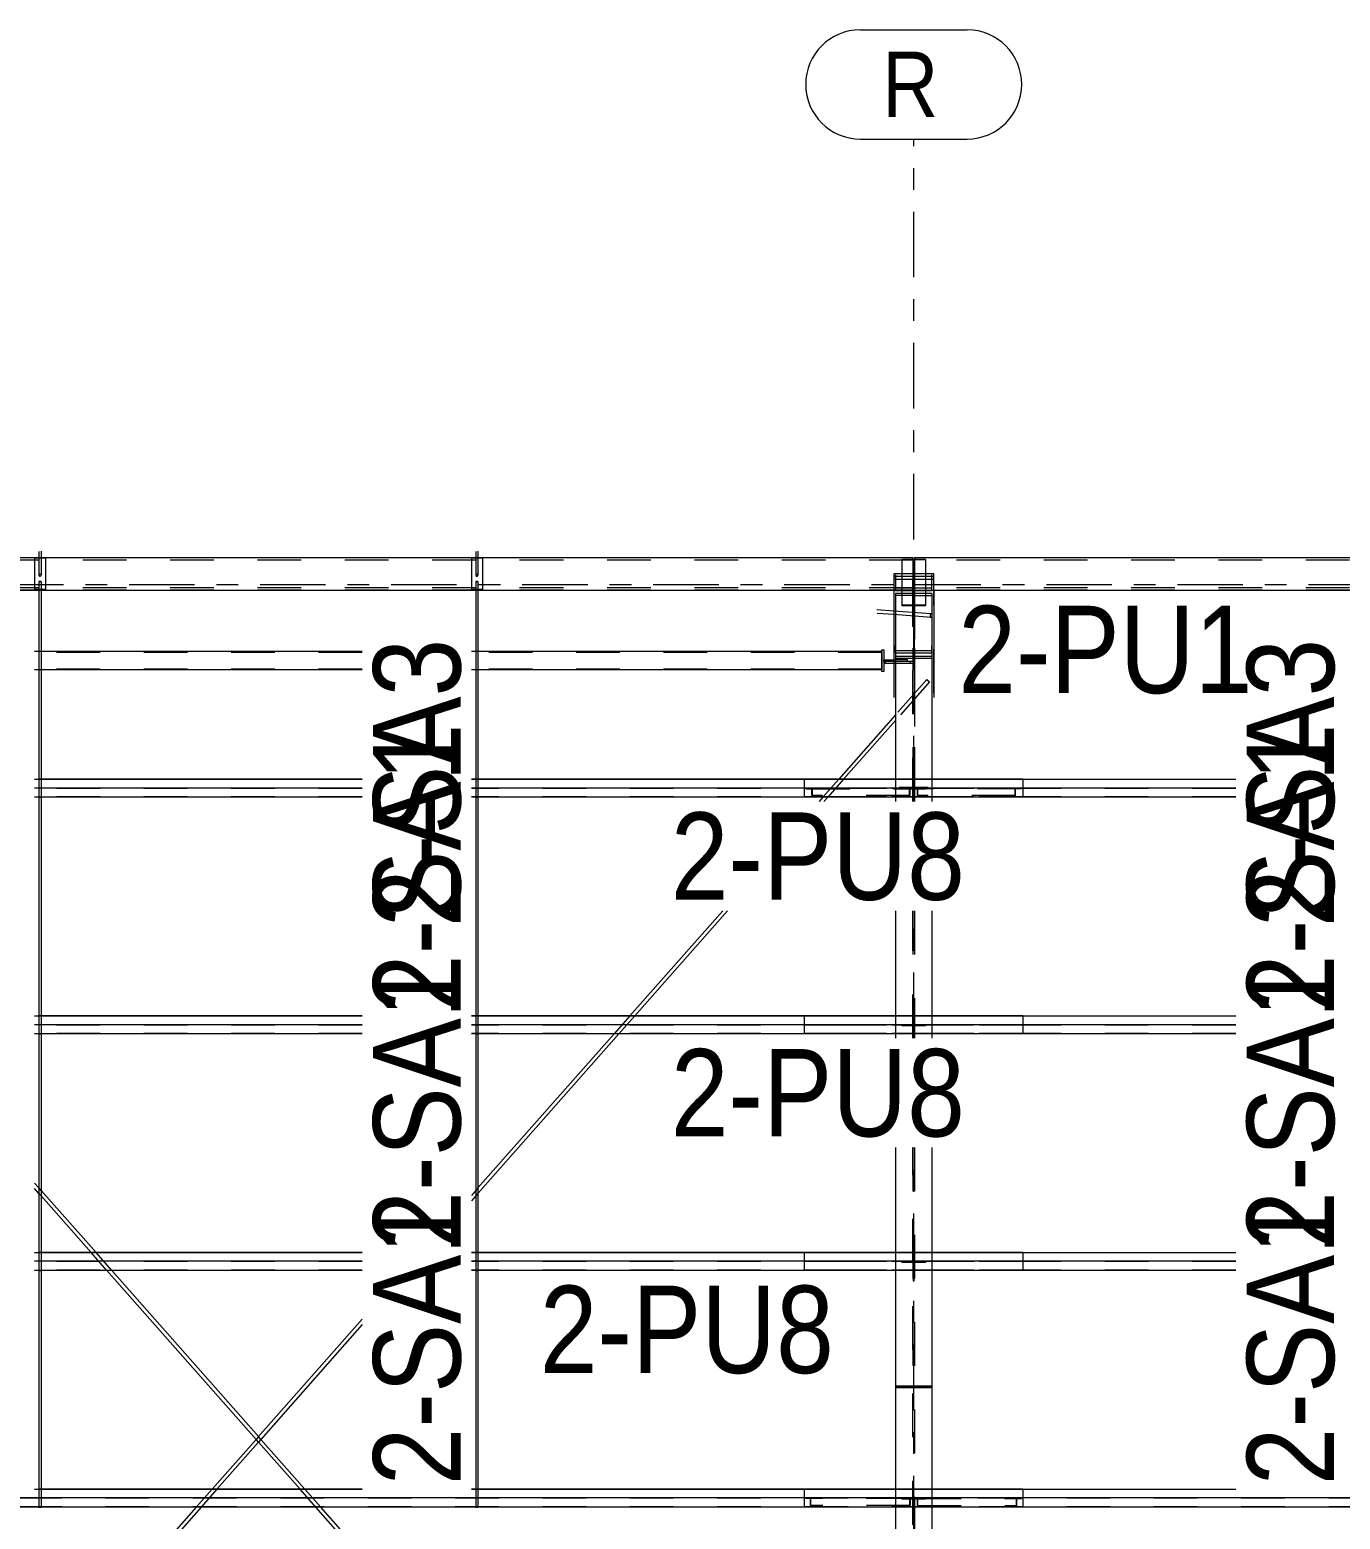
# Model space of a CAD drawing. Header units: millimetres. Extents: x -56 to 1115, y -311 to 509.
# Drawn here: x 96.8 to 156.8, y 49.1 to 117.3 of the extents above; entities that cross this region are included whole.
import ezdxf

# ---------------------------------------------------------------- set-up
doc = ezdxf.new("R2010")
doc.units = ezdxf.units.MM
for name, pattern in [('XKITLINE00', [0]), ('XKITLINE02', [4, 2, -2]), ('XKITLINE03', [6, 3, -1, 1, -1])]:
    doc.linetypes.add(name, pattern=pattern)
for name, color, linetype, lineweight in [('Part', 2, 'Continuous', 0), ('PartMark', 7, 'Continuous', 0), ('S-grid', 1, 'Continuous', 0)]:
    doc.layers.add(name, color=color, linetype=linetype, lineweight=lineweight)
doc.styles.add('ARIAL', font='ARIAL.TTF')

# ---------------------------------------------------------------- blocks, each defined once
blk = doc.blocks.new('*A212')
at = {"layer": 'S-grid', "color": 1, "linetype": 'XKITLINE03', "lineweight": 0}
blk.add_line((95.365, 91.875), (319.246, 91.875), dxfattribs=at)
blk = doc.blocks.new('*A331')
at = {"layer": 'Part', "color": 7, "linetype": 'XKITLINE02', "lineweight": 0}
for p, q in [((137.891, 87.523), (136.458, 85.901)), ((138.016, 87.413), (136.458, 85.649)), ((137.891, 87.523), (138.016, 87.413)), ((133.861, 82.958), (133.138, 82.14)), ((134.083, 82.958), (133.36, 82.14)), ((124.296, 72.125), (123.573, 71.307)), ((124.518, 72.125), (123.796, 71.307)), ((117.341, 64.248), (117.242, 64.135)), ((117.341, 63.996), (117.242, 63.884)), ((107.292, 52.865), (107.181, 52.739)), ((107.403, 52.739), (107.292, 52.614)), ((105.166, 50.458), (104.444, 49.64)), ((105.389, 50.458), (104.666, 49.64))]:
    blk.add_line(p, q, dxfattribs=at)
at = {"layer": 'Part', "color": 2, "linetype": 'XKITLINE00', "lineweight": 0}
for p, q in [((136.458, 85.901), (133.861, 82.958)), ((136.458, 85.649), (134.083, 82.958)), ((133.138, 82.14), (132.961, 81.94)), ((133.36, 82.14), (133.184, 81.94)), ((128.547, 76.94), (124.296, 72.125)), ((128.769, 76.94), (124.518, 72.125)), ((123.573, 71.307), (117.341, 64.248)), ((123.796, 71.307), (117.341, 63.996)), ((117.242, 64.135), (117.042, 63.909)), ((117.242, 63.884), (117.042, 63.657)), ((112.042, 58.246), (107.292, 52.865)), ((112.042, 57.994), (107.403, 52.739)), ((107.181, 52.739), (105.166, 50.458)), ((107.292, 52.614), (105.389, 50.458)), ((104.444, 49.64), (78.125, 19.83)), ((104.666, 49.64), (78.125, 19.578))]:
    blk.add_line(p, q, dxfattribs=at)
blk = doc.blocks.new('*A332')
at = {"layer": 'Part', "color": 2, "linetype": 'XKITLINE00', "lineweight": 0}
for p, q in [((97.042, 82.958), (97.242, 82.958)), ((97.242, 82.943), (97.042, 82.943)), ((112.042, 82.557), (97.042, 82.557)), ((112.042, 82.958), (97.341, 82.958)), ((112.042, 82.943), (97.341, 82.943)), ((112.042, 82.958), (112.042, 82.958)), ((112.042, 82.943), (112.042, 82.943)), ((112.042, 82.557), (112.042, 82.557)), ((117.242, 82.958), (117.042, 82.958)), ((117.242, 82.943), (117.042, 82.943)), ((142.292, 82.557), (117.042, 82.557)), ((142.292, 82.958), (117.341, 82.958)), ((142.292, 82.943), (117.341, 82.943)), ((142.292, 82.958), (142.292, 82.14)), ((112.042, 82.14), (97.042, 82.14)), ((112.042, 82.14), (112.042, 82.14)), ((142.292, 82.14), (117.042, 82.14))]:
    blk.add_line(p, q, dxfattribs=at)
at = {"layer": 'Part', "color": 7, "linetype": 'XKITLINE02', "lineweight": 0}
for p, q in [((112.042, 82.542), (97.042, 82.542)), ((97.341, 82.958), (97.242, 82.958)), ((97.341, 82.943), (97.242, 82.943)), ((112.042, 82.542), (112.042, 82.542)), ((142.292, 82.542), (117.042, 82.542)), ((117.341, 82.958), (117.242, 82.958)), ((117.341, 82.943), (117.242, 82.943)), ((112.042, 82.155), (97.042, 82.155)), ((112.042, 82.155), (112.042, 82.155)), ((142.292, 82.155), (117.042, 82.155))]:
    blk.add_line(p, q, dxfattribs=at)
blk = doc.blocks.new('*A333')
at = {"layer": 'Part', "color": 2, "linetype": 'XKITLINE00', "lineweight": 0}
for p, q in [((97.042, 72.125), (97.042, 72.125)), ((97.042, 72.125), (97.242, 72.125)), ((97.242, 72.11), (97.042, 72.11)), ((97.042, 72.11), (97.042, 72.11)), ((112.042, 71.723), (97.042, 71.723)), ((112.042, 72.125), (97.341, 72.125)), ((112.042, 72.11), (97.341, 72.11)), ((117.242, 72.125), (117.042, 72.125)), ((117.042, 72.125), (117.042, 72.125)), ((117.242, 72.11), (117.042, 72.11)), ((117.042, 72.11), (117.042, 72.11)), ((142.292, 71.723), (117.042, 71.723)), ((142.292, 72.125), (117.341, 72.125)), ((142.292, 72.11), (117.341, 72.11)), ((142.292, 72.125), (142.292, 71.307)), ((112.042, 71.307), (97.042, 71.307)), ((142.292, 71.307), (117.042, 71.307))]:
    blk.add_line(p, q, dxfattribs=at)
at = {"layer": 'Part', "color": 7, "linetype": 'XKITLINE02', "lineweight": 0}
for p, q in [((112.042, 71.708), (97.042, 71.708)), ((97.341, 72.125), (97.242, 72.125)), ((97.341, 72.11), (97.242, 72.11)), ((142.292, 71.708), (117.042, 71.708)), ((117.341, 72.125), (117.242, 72.125)), ((117.341, 72.11), (117.242, 72.11)), ((112.042, 71.322), (97.042, 71.322)), ((142.292, 71.322), (117.042, 71.322))]:
    blk.add_line(p, q, dxfattribs=at)
blk = doc.blocks.new('*A334')
at = {"layer": 'Part', "color": 2, "linetype": 'XKITLINE00', "lineweight": 0}
for p, q in [((142.292, 50.057), (72.292, 50.057)), ((97.042, 50.458), (97.242, 50.458)), ((97.242, 50.443), (97.042, 50.443)), ((112.042, 50.458), (97.341, 50.458)), ((112.042, 50.443), (97.341, 50.443)), ((117.242, 50.458), (117.042, 50.458)), ((117.242, 50.443), (117.042, 50.443)), ((142.292, 50.458), (117.341, 50.458)), ((142.292, 50.443), (117.341, 50.443)), ((142.292, 50.458), (142.292, 49.64)), ((142.292, 49.64), (72.292, 49.64))]:
    blk.add_line(p, q, dxfattribs=at)
at = {"layer": 'Part', "color": 7, "linetype": 'XKITLINE02', "lineweight": 0}
for p, q in [((142.292, 50.042), (72.292, 50.042)), ((97.341, 50.458), (97.242, 50.458)), ((97.341, 50.443), (97.242, 50.443)), ((117.341, 50.458), (117.242, 50.458)), ((117.341, 50.443), (117.242, 50.443)), ((142.292, 49.655), (72.292, 49.655))]:
    blk.add_line(p, q, dxfattribs=at)
blk = doc.blocks.new('*A335')
at = {"layer": 'Part', "color": 2, "linetype": 'XKITLINE00', "lineweight": 0}
for p, q in [((97.042, 61.292), (97.242, 61.292)), ((97.242, 61.277), (97.042, 61.277)), ((112.042, 60.89), (97.042, 60.89)), ((112.042, 61.292), (97.341, 61.292)), ((112.042, 61.277), (97.341, 61.277)), ((112.042, 61.292), (112.042, 61.292)), ((112.042, 61.277), (112.042, 61.277)), ((117.242, 61.292), (117.042, 61.292)), ((117.242, 61.277), (117.042, 61.277)), ((142.292, 60.89), (117.042, 60.89)), ((142.292, 61.292), (117.341, 61.292)), ((142.292, 61.277), (117.341, 61.277)), ((142.292, 61.292), (142.292, 60.473)), ((112.042, 60.473), (97.042, 60.473)), ((142.292, 60.473), (117.042, 60.473))]:
    blk.add_line(p, q, dxfattribs=at)
at = {"layer": 'Part', "color": 7, "linetype": 'XKITLINE02', "lineweight": 0}
for p, q in [((112.042, 60.875), (97.042, 60.875)), ((97.341, 61.292), (97.242, 61.292)), ((97.341, 61.277), (97.242, 61.277)), ((142.292, 60.875), (117.042, 60.875)), ((117.341, 61.292), (117.242, 61.292)), ((117.341, 61.277), (117.242, 61.277)), ((112.042, 60.488), (97.042, 60.488)), ((142.292, 60.488), (117.042, 60.488))]:
    blk.add_line(p, q, dxfattribs=at)
blk = doc.blocks.new('*A336')
at = {"layer": 'Part', "color": 2, "linetype": 'XKITLINE00', "lineweight": 0}
for p, q in [((77.333, 93.117), (77.333, 93.017)), ((77.333, 93.117), (78.325, 93.117)), ((95.365, 93.117), (137.25, 93.117)), ((137.25, 93.117), (137.25, 93.017)), ((78.325, 91.601), (77.833, 91.601)), ((136.75, 91.601), (95.365, 91.601))]:
    blk.add_line(p, q, dxfattribs=at)
at = {"layer": 'Part', "color": 7, "linetype": 'XKITLINE02', "lineweight": 0}
for p, q in [((78.325, 93.102), (77.333, 93.102)), ((77.333, 93.017), (77.333, 91.601)), ((78.325, 92.992), (77.333, 92.992)), ((137.25, 93.102), (95.365, 93.102)), ((137.25, 92.992), (95.365, 92.992)), ((137.25, 93.017), (137.25, 91.601)), ((78.325, 91.726), (77.333, 91.726)), ((78.325, 91.616), (77.333, 91.616)), ((77.833, 91.601), (77.333, 91.601)), ((137.25, 91.726), (95.365, 91.726)), ((137.25, 91.616), (95.365, 91.616)), ((137.25, 91.601), (136.75, 91.601))]:
    blk.add_line(p, q, dxfattribs=at)
blk = doc.blocks.new('*A337')
at = {"layer": 'Part', "color": 2, "linetype": 'XKITLINE00', "lineweight": 0}
for p, q in [((97.242, 64.248), (97.042, 64.475)), ((97.242, 63.996), (97.042, 64.223)), ((99.852, 61.292), (97.341, 64.135)), ((99.63, 61.292), (97.341, 63.884)), ((107.181, 52.739), (100.352, 60.473)), ((107.292, 52.865), (100.575, 60.473)), ((109.195, 50.458), (107.292, 52.614)), ((109.417, 50.458), (107.403, 52.739)), ((136.458, 19.578), (109.917, 49.64)), ((136.458, 19.83), (110.139, 49.64))]:
    blk.add_line(p, q, dxfattribs=at)
at = {"layer": 'Part', "color": 7, "linetype": 'XKITLINE02', "lineweight": 0}
for p, q in [((97.341, 64.135), (97.242, 64.248)), ((97.341, 63.884), (97.242, 63.996)), ((100.352, 60.473), (99.63, 61.292)), ((100.575, 60.473), (99.852, 61.292)), ((107.292, 52.614), (107.181, 52.739)), ((107.403, 52.739), (107.292, 52.865)), ((109.917, 49.64), (109.195, 50.458)), ((110.139, 49.64), (109.417, 50.458))]:
    blk.add_line(p, q, dxfattribs=at)
blk = doc.blocks.new('*A346')
at = {"layer": 'Part', "color": 2, "linetype": 'XKITLINE00', "lineweight": 0}
for p, q in [((97.242, 93.387), (97.242, 93.117)), ((97.341, 93.398), (97.341, 93.117)), ((97.253, 92.331), (97.252, 92.329)), ((97.286, 92.349), (97.253, 92.331)), ((97.323, 92.339), (97.286, 92.349)), ((97.323, 92.339), (97.328, 92.329))]:
    blk.add_line(p, q, dxfattribs=at)
at = {"layer": 'Part', "color": 7, "linetype": 'XKITLINE02', "lineweight": 0}
for p, q in [((97.242, 93.117), (97.242, 92.295)), ((97.341, 93.117), (97.341, 92.305)), ((97.252, 92.329), (97.242, 92.295)), ((97.242, 92.295), (97.26, 92.261)), ((97.26, 92.261), (97.297, 92.251)), ((97.297, 92.251), (97.331, 92.269)), ((97.328, 92.329), (97.341, 92.305)), ((97.331, 92.269), (97.341, 92.305))]:
    blk.add_line(p, q, dxfattribs=at)
blk = doc.blocks.new('*A347')
at = {"layer": 'Part', "color": 2, "linetype": 'XKITLINE00', "lineweight": 0}
for p, q in [((97.242, 88.802), (97.042, 88.802)), ((112.042, 88.802), (97.341, 88.802)), ((117.242, 88.802), (117.042, 88.802)), ((135.838, 88.802), (117.341, 88.802)), ((97.242, 87.969), (97.042, 87.969)), ((112.042, 87.969), (97.341, 87.969)), ((117.242, 87.969), (117.042, 87.969)), ((135.838, 87.969), (117.341, 87.969))]:
    blk.add_line(p, q, dxfattribs=at)
at = {"layer": 'Part', "color": 7, "linetype": 'XKITLINE02', "lineweight": 0}
for p, q in [((112.042, 88.769), (97.042, 88.769)), ((97.341, 88.802), (97.242, 88.802)), ((135.838, 88.769), (117.042, 88.769)), ((117.341, 88.802), (117.242, 88.802)), ((135.838, 88.802), (135.838, 87.969)), ((112.042, 88.002), (97.042, 88.002)), ((97.341, 87.969), (97.242, 87.969)), ((135.838, 88.002), (117.042, 88.002)), ((117.341, 87.969), (117.242, 87.969))]:
    blk.add_line(p, q, dxfattribs=at)
blk = doc.blocks.new('*A348')
at = {"layer": 'Part', "color": 2, "linetype": 'XKITLINE00', "lineweight": 0}
for p, q in [((117.242, 93.387), (117.242, 93.117)), ((117.341, 93.398), (117.341, 93.117)), ((117.253, 92.331), (117.252, 92.329)), ((117.286, 92.349), (117.253, 92.331)), ((117.323, 92.339), (117.286, 92.349)), ((117.323, 92.339), (117.328, 92.329))]:
    blk.add_line(p, q, dxfattribs=at)
at = {"layer": 'Part', "color": 7, "linetype": 'XKITLINE02', "lineweight": 0}
for p, q in [((117.242, 93.117), (117.242, 92.295)), ((117.341, 93.117), (117.341, 92.305)), ((117.252, 92.329), (117.242, 92.295)), ((117.242, 92.295), (117.26, 92.261)), ((117.26, 92.261), (117.297, 92.251)), ((117.297, 92.251), (117.331, 92.269)), ((117.328, 92.329), (117.341, 92.305)), ((117.331, 92.269), (117.341, 92.305))]:
    blk.add_line(p, q, dxfattribs=at)
blk = doc.blocks.new('*A349')
at = {"layer": 'Part', "color": 7, "linetype": 'XKITLINE02', "lineweight": 0}
for p, q in [((137.258, 88.963), (137.258, 87.127)), ((137.325, 88.759), (137.258, 88.759)), ((137.258, 88.67), (137.325, 88.67)), ((137.325, 88.963), (137.325, 87.127))]:
    blk.add_line(p, q, dxfattribs=at)
blk = doc.blocks.new('*A350')
at = {"layer": 'Part', "color": 7, "linetype": 'XKITLINE02', "lineweight": 0}
for p, q in [((142.212, 82.542), (137.471, 82.542)), ((137.471, 82.208), (137.471, 82.542)), ((137.485, 82.208), (137.485, 82.525)), ((142.212, 82.525), (137.485, 82.525)), ((141.934, 82.208), (141.934, 82.542)), ((141.948, 82.208), (141.948, 82.525)), ((142.212, 82.542), (142.212, 82.525)), ((141.948, 82.208), (137.471, 82.208))]:
    blk.add_line(p, q, dxfattribs=at)
blk = doc.blocks.new('*A351')
at = {"layer": 'Part', "color": 7, "linetype": 'XKITLINE02', "lineweight": 0}
for p, q in [((132.371, 82.542), (137.112, 82.542)), ((132.371, 82.542), (132.371, 82.525)), ((132.371, 82.525), (137.098, 82.525)), ((132.635, 82.208), (132.635, 82.525)), ((132.649, 82.542), (132.649, 82.208)), ((137.098, 82.208), (137.098, 82.525)), ((137.112, 82.542), (137.112, 82.208)), ((137.112, 82.208), (132.635, 82.208))]:
    blk.add_line(p, q, dxfattribs=at)
blk = doc.blocks.new('*A352')
at = {"layer": 'Part', "color": 7, "linetype": 'XKITLINE02', "lineweight": 0}
for p, q in [((136.375, 92.368), (136.375, 86.914)), ((138.208, 92.368), (136.375, 92.368)), ((138.208, 92.237), (136.375, 92.237)), ((138.208, 86.914), (138.208, 92.368))]:
    blk.add_line(p, q, dxfattribs=at)
blk = doc.blocks.new('*A353')
at = {"layer": 'Part', "color": 7, "linetype": 'XKITLINE02', "lineweight": 0}
for p, q in [((136.375, 92.237), (136.375, 91.601)), ((138.208, 92.237), (136.375, 92.237)), ((138.208, 92.106), (136.375, 92.106)), ((138.208, 91.601), (138.208, 92.237)), ((136.375, 88.427), (136.375, 88.26))]:
    blk.add_line(p, q, dxfattribs=at)
at = {"layer": 'Part', "color": 2, "linetype": 'XKITLINE00', "lineweight": 0}
for p, q in [((136.375, 91.601), (136.375, 88.427)), ((138.208, 91.601), (138.208, 86.702)), ((136.375, 88.26), (136.375, 86.702))]:
    blk.add_line(p, q, dxfattribs=at)
blk = doc.blocks.new('*A354')
at = {"layer": 'Part', "color": 7, "linetype": 'XKITLINE02', "lineweight": 0}
for p, q in [((137.258, 82.583), (136.633, 82.583)), ((136.633, 82.542), (136.633, 82.583)), ((137.258, 82.542), (136.633, 82.542)), ((137.258, 82.542), (137.258, 82.583))]:
    blk.add_line(p, q, dxfattribs=at)
blk = doc.blocks.new('*A355')
at = {"layer": 'Part', "color": 7, "linetype": 'XKITLINE02', "lineweight": 0}
for p, q in [((137.325, 82.583), (137.325, 82.542)), ((137.95, 82.583), (137.325, 82.583)), ((137.325, 82.542), (137.95, 82.542)), ((137.95, 82.542), (137.95, 82.583))]:
    blk.add_line(p, q, dxfattribs=at)
blk = doc.blocks.new('*A356')
at = {"layer": 'Part', "color": 2, "linetype": 'XKITLINE00', "lineweight": 0}
for p, q in [((135.838, 87.885), (135.838, 88.885)), ((135.838, 88.885), (135.921, 88.885)), ((135.921, 88.885), (135.921, 87.885)), ((135.921, 87.885), (135.838, 87.885))]:
    blk.add_line(p, q, dxfattribs=at)
blk = doc.blocks.new('*A357')
at = {"layer": 'Part', "color": 2, "linetype": 'XKITLINE00', "lineweight": 0}
for p, q in [((135.921, 88.344), (135.921, 88.427)), ((135.921, 88.427), (136.458, 88.427)), ((136.004, 88.344), (135.921, 88.344))]:
    blk.add_line(p, q, dxfattribs=at)
at = {"layer": 'Part', "color": 7, "linetype": 'XKITLINE02', "lineweight": 0}
for p, q in [((137.004, 88.344), (136.004, 88.344)), ((137.004, 88.427), (136.458, 88.427)), ((137.004, 88.344), (137.004, 88.427))]:
    blk.add_line(p, q, dxfattribs=at)
blk = doc.blocks.new('*A358')
at = {"layer": 'Part', "color": 2, "linetype": 'XKITLINE00', "lineweight": 0}
for p, q in [((136.458, 88.344), (136.004, 88.344)), ((136.004, 88.26), (136.004, 88.344)), ((136.458, 88.26), (136.004, 88.26))]:
    blk.add_line(p, q, dxfattribs=at)
at = {"layer": 'Part', "color": 7, "linetype": 'XKITLINE02', "lineweight": 0}
for p, q in [((137.254, 88.344), (136.458, 88.344)), ((137.254, 88.26), (136.458, 88.26)), ((137.129, 88.344), (137.129, 88.26)), ((137.254, 88.344), (137.254, 88.26))]:
    blk.add_line(p, q, dxfattribs=at)
blk = doc.blocks.new('*A398')
at = {"layer": 'Part', "color": 2, "linetype": 'XKITLINE00', "lineweight": 0}
for p, q in [((97.26, 61.301), (97.242, 61.299)), ((97.242, 61.299), (97.242, 60.89)), ((97.242, 61.299), (97.253, 61.296)), ((97.253, 61.296), (97.286, 61.295)), ((97.297, 61.302), (97.26, 61.301)), ((97.286, 61.295), (97.323, 61.295)), ((97.331, 61.3), (97.297, 61.302)), ((97.323, 61.295), (97.341, 61.298)), ((97.341, 61.298), (97.331, 61.3)), ((97.341, 61.298), (97.341, 60.89)), ((97.242, 60.473), (97.242, 50.057)), ((97.341, 60.473), (97.341, 50.057)), ((97.242, 49.634), (97.242, 49.64)), ((97.253, 49.631), (97.242, 49.634)), ((97.286, 49.63), (97.253, 49.631)), ((97.323, 49.631), (97.286, 49.63)), ((97.341, 49.633), (97.323, 49.631)), ((97.341, 49.633), (97.341, 49.64))]:
    blk.add_line(p, q, dxfattribs=at)
at = {"layer": 'Part', "color": 7, "linetype": 'XKITLINE02', "lineweight": 0}
for p, q in [((97.242, 60.89), (97.242, 60.473)), ((97.341, 60.89), (97.341, 60.473)), ((97.242, 50.057), (97.242, 49.64)), ((97.341, 50.057), (97.341, 49.64)), ((97.242, 49.634), (97.26, 49.636)), ((97.26, 49.636), (97.297, 49.637)), ((97.297, 49.637), (97.331, 49.636)), ((97.331, 49.636), (97.341, 49.633))]:
    blk.add_line(p, q, dxfattribs=at)
blk = doc.blocks.new('*A399')
at = {"layer": 'Part', "color": 2, "linetype": 'XKITLINE00', "lineweight": 0}
for p, q in [((97.26, 72.134), (97.242, 72.132)), ((97.242, 72.132), (97.242, 71.723)), ((97.242, 72.132), (97.253, 72.129)), ((97.253, 72.129), (97.286, 72.128)), ((97.297, 72.135), (97.26, 72.134)), ((97.286, 72.128), (97.323, 72.129)), ((97.331, 72.134), (97.297, 72.135)), ((97.323, 72.129), (97.341, 72.131)), ((97.341, 72.131), (97.331, 72.134)), ((97.341, 72.131), (97.341, 71.723)), ((97.242, 71.307), (97.242, 61.299)), ((97.341, 71.307), (97.341, 61.298))]:
    blk.add_line(p, q, dxfattribs=at)
at = {"layer": 'Part', "color": 7, "linetype": 'XKITLINE02', "lineweight": 0}
for p, q in [((97.242, 71.723), (97.242, 71.307)), ((97.341, 71.723), (97.341, 71.307)), ((97.242, 61.299), (97.242, 60.467)), ((97.341, 61.298), (97.341, 60.466)), ((97.242, 60.467), (97.26, 60.47)), ((97.253, 60.465), (97.242, 60.467)), ((97.286, 60.463), (97.253, 60.465)), ((97.26, 60.47), (97.297, 60.47)), ((97.323, 60.464), (97.286, 60.463)), ((97.297, 60.47), (97.331, 60.469)), ((97.341, 60.466), (97.323, 60.464)), ((97.331, 60.469), (97.341, 60.466))]:
    blk.add_line(p, q, dxfattribs=at)
blk = doc.blocks.new('*A400')
at = {"layer": 'Part', "color": 2, "linetype": 'XKITLINE00', "lineweight": 0}
for p, q in [((97.26, 82.968), (97.242, 82.965)), ((97.242, 82.965), (97.242, 82.557)), ((97.242, 82.965), (97.253, 82.963)), ((97.253, 82.963), (97.286, 82.961)), ((97.297, 82.968), (97.26, 82.968)), ((97.286, 82.961), (97.323, 82.962)), ((97.331, 82.967), (97.297, 82.968)), ((97.323, 82.962), (97.341, 82.964)), ((97.341, 82.964), (97.331, 82.967)), ((97.341, 82.964), (97.341, 82.557)), ((97.242, 82.14), (97.242, 72.132)), ((97.341, 82.14), (97.341, 72.131))]:
    blk.add_line(p, q, dxfattribs=at)
at = {"layer": 'Part', "color": 7, "linetype": 'XKITLINE02', "lineweight": 0}
for p, q in [((97.242, 82.557), (97.242, 82.14)), ((97.341, 82.557), (97.341, 82.14)), ((97.242, 72.132), (97.242, 71.301)), ((97.341, 72.131), (97.341, 71.3)), ((97.242, 71.301), (97.26, 71.303)), ((97.253, 71.298), (97.242, 71.301)), ((97.286, 71.297), (97.253, 71.298)), ((97.26, 71.303), (97.297, 71.304)), ((97.323, 71.297), (97.286, 71.297)), ((97.297, 71.304), (97.331, 71.302)), ((97.341, 71.3), (97.323, 71.297)), ((97.331, 71.302), (97.341, 71.3))]:
    blk.add_line(p, q, dxfattribs=at)
blk = doc.blocks.new('*A412')
at = {"layer": 'Part', "color": 7, "linetype": 'XKITLINE02', "lineweight": 0}
for p, q in [((97.26, 92.019), (97.242, 92.016)), ((97.242, 92.016), (97.242, 91.601)), ((97.242, 92.016), (97.253, 92.012)), ((97.253, 92.012), (97.286, 92.01)), ((97.297, 92.02), (97.26, 92.019)), ((97.286, 92.01), (97.323, 92.011)), ((97.331, 92.018), (97.297, 92.02)), ((97.323, 92.011), (97.341, 92.015)), ((97.341, 92.015), (97.331, 92.018)), ((97.341, 92.015), (97.341, 91.601)), ((97.242, 82.965), (97.242, 82.135)), ((97.341, 82.964), (97.341, 82.134)), ((97.242, 82.135), (97.26, 82.139)), ((97.253, 82.131), (97.242, 82.135)), ((97.286, 82.13), (97.253, 82.131)), ((97.26, 82.139), (97.297, 82.14)), ((97.323, 82.131), (97.286, 82.13)), ((97.297, 82.14), (97.331, 82.138)), ((97.341, 82.134), (97.323, 82.131)), ((97.331, 82.138), (97.341, 82.134))]:
    blk.add_line(p, q, dxfattribs=at)
at = {"layer": 'Part', "color": 2, "linetype": 'XKITLINE00', "lineweight": 0}
for p, q in [((97.242, 91.601), (97.242, 82.965)), ((97.341, 91.601), (97.341, 82.964))]:
    blk.add_line(p, q, dxfattribs=at)
blk = doc.blocks.new('*A413')
at = {"layer": 'Part', "color": 7, "linetype": 'XKITLINE02', "lineweight": 0}
for p, q in [((97.542, 93.076), (97.042, 93.076)), ((97.042, 93.076), (97.042, 91.642)), ((97.542, 93.076), (97.542, 91.642)), ((97.542, 91.642), (97.042, 91.642))]:
    blk.add_line(p, q, dxfattribs=at)
blk = doc.blocks.new('*A487')
at = {"layer": 'S-grid', "color": 1, "linetype": 'XKITLINE03', "lineweight": 0}
for p, q in [((137.292, 81.94), (137.292, 112.27)), ((137.292, 71.107), (137.292, 76.94)), ((137.292, -5.925), (137.292, 66.107))]:
    blk.add_line(p, q, dxfattribs=at)
at = {"layer": 'S-grid', "color": 3, "style": 'ARIAL', "width": 0.85}
blk.add_text('R', height=3, dxfattribs=at).set_placement((135.847, 113.27))
blk = doc.blocks.new('*A488')
at = {"layer": 'Part', "color": 2, "linetype": 'XKITLINE00', "lineweight": 0}
for p, q in [((117.26, 61.301), (117.242, 61.299)), ((117.242, 61.299), (117.242, 60.89)), ((117.242, 61.299), (117.253, 61.296)), ((117.253, 61.296), (117.286, 61.295)), ((117.297, 61.302), (117.26, 61.301)), ((117.286, 61.295), (117.323, 61.295)), ((117.331, 61.3), (117.297, 61.302)), ((117.323, 61.295), (117.341, 61.298)), ((117.341, 61.298), (117.331, 61.3)), ((117.341, 61.298), (117.341, 60.89)), ((117.242, 60.473), (117.242, 50.057)), ((117.341, 60.473), (117.341, 50.057)), ((117.242, 49.634), (117.242, 49.64)), ((117.253, 49.631), (117.242, 49.634)), ((117.286, 49.63), (117.253, 49.631)), ((117.323, 49.631), (117.286, 49.63)), ((117.341, 49.633), (117.323, 49.631)), ((117.341, 49.633), (117.341, 49.64))]:
    blk.add_line(p, q, dxfattribs=at)
at = {"layer": 'Part', "color": 7, "linetype": 'XKITLINE02', "lineweight": 0}
for p, q in [((117.242, 60.89), (117.242, 60.473)), ((117.341, 60.89), (117.341, 60.473)), ((117.242, 50.057), (117.242, 49.64)), ((117.341, 50.057), (117.341, 49.64)), ((117.242, 49.634), (117.26, 49.636)), ((117.26, 49.636), (117.297, 49.637)), ((117.297, 49.637), (117.331, 49.636)), ((117.331, 49.636), (117.341, 49.633))]:
    blk.add_line(p, q, dxfattribs=at)
blk = doc.blocks.new('*A490')
at = {"layer": 'Part', "color": 2, "linetype": 'XKITLINE00', "lineweight": 0}
for p, q in [((132.292, 82.14), (132.292, 82.958)), ((132.292, 82.958), (152.042, 82.958)), ((152.042, 82.943), (132.292, 82.943)), ((152.042, 82.557), (132.292, 82.557)), ((152.042, 82.958), (152.042, 82.958)), ((152.042, 82.943), (152.042, 82.943)), ((152.042, 82.557), (152.042, 82.557)), ((152.042, 82.14), (132.292, 82.14)), ((152.042, 82.14), (152.042, 82.14))]:
    blk.add_line(p, q, dxfattribs=at)
at = {"layer": 'Part', "color": 7, "linetype": 'XKITLINE02', "lineweight": 0}
for p, q in [((152.042, 82.542), (132.292, 82.542)), ((152.042, 82.542), (152.042, 82.542)), ((152.042, 82.155), (132.292, 82.155)), ((152.042, 82.155), (152.042, 82.155))]:
    blk.add_line(p, q, dxfattribs=at)
blk = doc.blocks.new('*A491')
at = {"layer": 'Part', "color": 2, "linetype": 'XKITLINE00', "lineweight": 0}
for p, q in [((132.292, 71.307), (132.292, 72.125)), ((132.292, 72.125), (152.042, 72.125)), ((152.042, 72.11), (132.292, 72.11)), ((152.042, 71.723), (132.292, 71.723)), ((152.042, 71.307), (132.292, 71.307))]:
    blk.add_line(p, q, dxfattribs=at)
at = {"layer": 'Part', "color": 7, "linetype": 'XKITLINE02', "lineweight": 0}
for p, q in [((152.042, 71.708), (132.292, 71.708)), ((152.042, 71.322), (132.292, 71.322))]:
    blk.add_line(p, q, dxfattribs=at)
blk = doc.blocks.new('*A492')
at = {"layer": 'Part', "color": 2, "linetype": 'XKITLINE00', "lineweight": 0}
for p, q in [((132.292, 49.64), (132.292, 50.458)), ((132.292, 50.458), (152.042, 50.458)), ((152.042, 50.443), (132.292, 50.443)), ((202.292, 50.057), (132.292, 50.057)), ((202.292, 49.64), (132.292, 49.64))]:
    blk.add_line(p, q, dxfattribs=at)
at = {"layer": 'Part', "color": 7, "linetype": 'XKITLINE02', "lineweight": 0}
for p, q in [((202.292, 50.042), (132.292, 50.042)), ((202.292, 49.655), (132.292, 49.655))]:
    blk.add_line(p, q, dxfattribs=at)
blk = doc.blocks.new('*A493')
at = {"layer": 'Part', "color": 2, "linetype": 'XKITLINE00', "lineweight": 0}
for p, q in [((132.292, 60.473), (132.292, 61.292)), ((132.292, 61.292), (152.042, 61.292)), ((152.042, 61.277), (132.292, 61.277)), ((152.042, 60.89), (132.292, 60.89)), ((152.042, 61.292), (152.042, 61.292)), ((152.042, 61.277), (152.042, 61.277)), ((152.042, 60.473), (132.292, 60.473))]:
    blk.add_line(p, q, dxfattribs=at)
at = {"layer": 'Part', "color": 7, "linetype": 'XKITLINE02', "lineweight": 0}
for p, q in [((152.042, 60.875), (132.292, 60.875)), ((152.042, 60.488), (132.292, 60.488))]:
    blk.add_line(p, q, dxfattribs=at)
blk = doc.blocks.new('*A519')
at = {"layer": 'Part', "color": 2, "linetype": 'XKITLINE00', "lineweight": 0}
for p, q in [((137.333, 93.117), (137.333, 93.017)), ((137.333, 93.117), (197.25, 93.117)), ((197.25, 93.117), (197.25, 93.017)), ((196.75, 91.601), (137.833, 91.601))]:
    blk.add_line(p, q, dxfattribs=at)
at = {"layer": 'Part', "color": 7, "linetype": 'XKITLINE02', "lineweight": 0}
for p, q in [((197.25, 93.102), (137.333, 93.102)), ((137.333, 93.017), (137.333, 91.601)), ((197.25, 92.992), (137.333, 92.992)), ((197.25, 93.017), (197.25, 91.601)), ((197.25, 91.726), (137.333, 91.726)), ((197.25, 91.616), (137.333, 91.616)), ((137.833, 91.601), (137.333, 91.601)), ((197.25, 91.601), (196.75, 91.601))]:
    blk.add_line(p, q, dxfattribs=at)
blk = doc.blocks.new('*A538')
at = {"layer": 'Part', "color": 2, "linetype": 'XKITLINE00', "lineweight": 0}
for p, q in [((136.375, 90.661), (135.6, 90.722)), ((136.375, 90.495), (135.623, 90.555))]:
    blk.add_line(p, q, dxfattribs=at)
at = {"layer": 'Part', "color": 7, "linetype": 'XKITLINE02', "lineweight": 0}
for p, q in [((138.089, 90.525), (136.375, 90.661)), ((138.089, 90.359), (136.375, 90.495)), ((138.053, 90.495), (138.038, 90.435)), ((138.038, 90.435), (138.053, 90.378)), ((138.089, 90.525), (138.053, 90.495)), ((138.053, 90.378), (138.089, 90.359)), ((138.124, 90.505), (138.089, 90.525)), ((138.089, 90.359), (138.124, 90.388)), ((138.139, 90.449), (138.124, 90.505)), ((138.124, 90.388), (138.139, 90.449))]:
    blk.add_line(p, q, dxfattribs=at)
blk = doc.blocks.new('*A539')
at = {"layer": 'Part', "color": 7, "linetype": 'XKITLINE02', "lineweight": 0}
for p, q in [((136.458, 92.314), (136.458, 91.606)), ((137.258, 92.206), (137.258, 88.842)), ((137.325, 88.842), (137.325, 92.206)), ((138.125, 91.606), (138.125, 92.314)), ((138.125, 91.702), (136.458, 91.702)), ((136.458, 91.606), (137.258, 91.606)), ((137.325, 91.606), (138.125, 91.606)), ((136.458, 88.746), (136.458, 89.072)), ((137.258, 88.842), (136.458, 88.842)), ((136.458, 88.746), (138.125, 88.746)), ((138.125, 88.842), (137.325, 88.842)), ((138.125, 88.746), (138.125, 89.072))]:
    blk.add_line(p, q, dxfattribs=at)
blk = doc.blocks.new('*A540')
at = {"layer": 'Part', "color": 2, "linetype": 'XKITLINE00', "lineweight": 0}
for p, q in [((136.458, 91.465), (136.458, 82.958)), ((136.75, 91.465), (136.458, 91.465)), ((138.125, 91.465), (137.833, 91.465)), ((138.125, 91.465), (138.125, 82.958)), ((136.458, 82.14), (136.458, 81.94)), ((138.125, 82.14), (138.125, 81.94)), ((136.458, 76.94), (136.458, 72.125)), ((138.125, 76.94), (138.125, 72.125)), ((136.458, 71.307), (136.458, 71.107)), ((138.125, 71.307), (138.125, 71.107)), ((136.458, 66.107), (136.458, 61.292)), ((138.125, 66.107), (138.125, 61.292)), ((136.458, 60.473), (136.458, 50.458)), ((138.125, 60.473), (138.125, 50.458)), ((136.458, 49.64), (136.458, 16.833)), ((138.125, 49.64), (138.125, 16.833))]:
    blk.add_line(p, q, dxfattribs=at)
at = {"layer": 'Part', "color": 7, "linetype": 'XKITLINE02', "lineweight": 0}
for p, q in [((137.254, 91.373), (136.458, 91.373)), ((137.833, 91.465), (136.75, 91.465)), ((137.254, 81.94), (137.254, 91.373)), ((137.329, 91.373), (137.329, 81.94)), ((137.329, 91.373), (138.125, 91.373)), ((136.458, 88.601), (137.254, 88.601)), ((136.458, 88.509), (138.125, 88.509)), ((137.329, 88.601), (138.125, 88.601)), ((136.458, 82.958), (136.458, 82.14)), ((138.125, 82.958), (138.125, 82.14)), ((137.254, 71.107), (137.254, 76.94)), ((137.329, 76.94), (137.329, 71.107)), ((136.458, 72.125), (136.458, 71.307)), ((138.125, 72.125), (138.125, 71.307)), ((137.254, 16.833), (137.254, 66.107)), ((137.329, 66.107), (137.329, 16.833)), ((136.458, 61.292), (136.458, 60.473)), ((138.125, 61.292), (138.125, 60.473)), ((136.458, 50.458), (136.458, 49.64)), ((138.125, 50.458), (138.125, 49.64))]:
    blk.add_line(p, q, dxfattribs=at)
blk = doc.blocks.new('*A541')
at = {"layer": 'Part', "color": 7, "linetype": 'XKITLINE02', "lineweight": 0}
for p, q in [((137.254, 88.432), (137.329, 88.434)), ((137.254, 88.432), (137.254, 81.94)), ((137.254, 88.386), (137.329, 88.386)), ((137.329, 88.434), (137.329, 81.94)), ((136.458, 76.94), (136.458, 71.107)), ((137.254, 76.94), (137.254, 71.107)), ((137.329, 76.94), (137.329, 71.107)), ((138.125, 76.94), (138.125, 71.107)), ((136.458, 66.107), (136.458, 55.164)), ((137.254, 66.107), (137.254, 55.175)), ((137.329, 66.107), (137.329, 55.175)), ((138.125, 66.107), (138.125, 55.164)), ((138.125, 55.175), (136.458, 55.175)), ((136.458, 55.164), (138.125, 55.164))]:
    blk.add_line(p, q, dxfattribs=at)
blk = doc.blocks.new('*A543')
at = {"layer": 'Part', "color": 7, "linetype": 'XKITLINE02', "lineweight": 0}
for p, q in [((136.633, 50.042), (136.633, 50.083)), ((136.633, 50.083), (137.258, 50.083)), ((137.258, 50.042), (136.633, 50.042)), ((137.133, 50.042), (137.133, 50.083)), ((137.258, 50.083), (137.258, 50.042))]:
    blk.add_line(p, q, dxfattribs=at)
blk = doc.blocks.new('*A544')
at = {"layer": 'Part', "color": 7, "linetype": 'XKITLINE02', "lineweight": 0}
for p, q in [((137.325, 50.083), (137.95, 50.083)), ((137.325, 50.042), (137.325, 50.083)), ((137.95, 50.042), (137.325, 50.042)), ((137.45, 50.042), (137.45, 50.083)), ((137.95, 50.083), (137.95, 50.042))]:
    blk.add_line(p, q, dxfattribs=at)
blk = doc.blocks.new('*A545')
at = {"layer": 'Part', "color": 7, "linetype": 'XKITLINE02', "lineweight": 0}
for p, q in [((142.225, 50.042), (137.458, 50.042)), ((137.458, 50.042), (137.458, 49.708)), ((137.469, 50.025), (142.225, 50.025)), ((137.469, 49.708), (137.469, 50.025)), ((137.678, 50.042), (137.678, 50.025)), ((142.006, 49.708), (142.006, 50.042)), ((142.016, 49.708), (142.016, 50.025)), ((142.225, 50.025), (142.225, 50.042)), ((137.458, 49.708), (142.016, 49.708))]:
    blk.add_line(p, q, dxfattribs=at)
blk = doc.blocks.new('*A546')
at = {"layer": 'Part', "color": 7, "linetype": 'XKITLINE02', "lineweight": 0}
for p, q in [((137.833, 50.042), (136.75, 50.042)), ((136.75, 50.042), (136.75, 50)), ((137.833, 50), (136.75, 50)), ((137.833, 50.042), (137.833, 50))]:
    blk.add_line(p, q, dxfattribs=at)
blk = doc.blocks.new('*A547')
at = {"layer": 'Part', "color": 7, "linetype": 'XKITLINE02', "lineweight": 0}
for p, q in [((137.271, 50), (137.271, 49.64)), ((137.271, 50), (137.312, 50)), ((137.271, 50), (137.312, 50)), ((137.312, 50), (137.312, 49.64))]:
    blk.add_line(p, q, dxfattribs=at)
at = {"layer": 'Part', "color": 2, "linetype": 'XKITLINE00', "lineweight": 0}
for p, q in [((137.271, 49.64), (137.271, 49.167)), ((137.271, 49.167), (137.312, 49.167)), ((137.312, 49.167), (137.312, 49.64))]:
    blk.add_line(p, q, dxfattribs=at)
blk = doc.blocks.new('*A548')
at = {"layer": 'Part', "color": 7, "linetype": 'XKITLINE02', "lineweight": 0}
for p, q in [((137.125, 50.042), (132.358, 50.042)), ((132.358, 50.042), (132.358, 50.025)), ((137.114, 50.025), (132.358, 50.025)), ((132.567, 49.708), (132.567, 50.025)), ((132.578, 49.708), (132.578, 50.042)), ((136.906, 50.025), (136.906, 50.042)), ((137.114, 49.708), (137.114, 50.025)), ((137.125, 50.042), (137.125, 49.708)), ((137.125, 49.708), (132.567, 49.708))]:
    blk.add_line(p, q, dxfattribs=at)
blk = doc.blocks.new('*A549')
at = {"layer": 'S-grid', "color": 1, "linetype": 'XKITLINE00', "lineweight": 0}
for p, q in [((134.847, 117.27), (139.736, 117.27)), ((134.847, 112.27), (139.736, 112.27))]:
    blk.add_line(p, q, dxfattribs=at)
for centre, start, end in [((134.847, 114.77), 90, 270), ((139.736, 114.77), 270, 90)]:
    blk.add_arc(centre, 2.5, start, end, dxfattribs=at)
blk = doc.blocks.new('*A550')
at = {"layer": 'Part', "color": 7, "linetype": 'XKITLINE02', "lineweight": 0}
for p, q in [((136.504, 55.175), (137.254, 55.175)), ((136.504, 55.092), (136.504, 55.175)), ((137.254, 55.092), (136.504, 55.092)), ((137.129, 55.175), (137.129, 55.092)), ((137.254, 55.175), (137.254, 55.092))]:
    blk.add_line(p, q, dxfattribs=at)
blk = doc.blocks.new('*A551')
at = {"layer": 'Part', "color": 7, "linetype": 'XKITLINE02', "lineweight": 0}
for p, q in [((137.329, 55.175), (138.079, 55.175)), ((137.329, 55.092), (137.329, 55.175)), ((138.079, 55.092), (137.329, 55.092)), ((137.454, 55.175), (137.454, 55.092)), ((138.079, 55.175), (138.079, 55.092))]:
    blk.add_line(p, q, dxfattribs=at)
blk = doc.blocks.new('*A552')
at = {"layer": 'Part', "color": 2, "linetype": 'XKITLINE00', "lineweight": 0}
for p, q in [((117.26, 82.968), (117.242, 82.965)), ((117.242, 82.965), (117.242, 82.557)), ((117.242, 82.965), (117.253, 82.963)), ((117.253, 82.963), (117.286, 82.961)), ((117.297, 82.968), (117.26, 82.968)), ((117.286, 82.961), (117.323, 82.962)), ((117.331, 82.967), (117.297, 82.968)), ((117.323, 82.962), (117.341, 82.964)), ((117.341, 82.964), (117.331, 82.967)), ((117.341, 82.964), (117.341, 82.557)), ((117.242, 82.14), (117.242, 72.132)), ((117.341, 82.14), (117.341, 72.131))]:
    blk.add_line(p, q, dxfattribs=at)
at = {"layer": 'Part', "color": 7, "linetype": 'XKITLINE02', "lineweight": 0}
for p, q in [((117.242, 82.557), (117.242, 82.14)), ((117.341, 82.557), (117.341, 82.14)), ((117.242, 72.132), (117.242, 71.301)), ((117.341, 72.131), (117.341, 71.3)), ((117.242, 71.301), (117.26, 71.303)), ((117.253, 71.298), (117.242, 71.301)), ((117.286, 71.297), (117.253, 71.298)), ((117.26, 71.303), (117.297, 71.304)), ((117.323, 71.297), (117.286, 71.297)), ((117.297, 71.304), (117.331, 71.302)), ((117.341, 71.3), (117.323, 71.297)), ((117.331, 71.302), (117.341, 71.3))]:
    blk.add_line(p, q, dxfattribs=at)
blk = doc.blocks.new('*A553')
at = {"layer": 'Part', "color": 2, "linetype": 'XKITLINE00', "lineweight": 0}
for p, q in [((117.26, 72.134), (117.242, 72.132)), ((117.242, 72.132), (117.242, 71.723)), ((117.242, 72.132), (117.253, 72.129)), ((117.253, 72.129), (117.286, 72.128)), ((117.297, 72.135), (117.26, 72.134)), ((117.286, 72.128), (117.323, 72.129)), ((117.331, 72.134), (117.297, 72.135)), ((117.323, 72.129), (117.341, 72.131)), ((117.341, 72.131), (117.331, 72.134)), ((117.341, 72.131), (117.341, 71.723)), ((117.242, 71.307), (117.242, 61.299)), ((117.341, 71.307), (117.341, 61.298))]:
    blk.add_line(p, q, dxfattribs=at)
at = {"layer": 'Part', "color": 7, "linetype": 'XKITLINE02', "lineweight": 0}
for p, q in [((117.242, 71.723), (117.242, 71.307)), ((117.341, 71.723), (117.341, 71.307)), ((117.242, 61.299), (117.242, 60.467)), ((117.341, 61.298), (117.341, 60.466)), ((117.242, 60.467), (117.26, 60.47)), ((117.253, 60.465), (117.242, 60.467)), ((117.286, 60.463), (117.253, 60.465)), ((117.26, 60.47), (117.297, 60.47)), ((117.323, 60.464), (117.286, 60.463)), ((117.297, 60.47), (117.331, 60.469)), ((117.341, 60.466), (117.323, 60.464)), ((117.331, 60.469), (117.341, 60.466))]:
    blk.add_line(p, q, dxfattribs=at)
blk = doc.blocks.new('*A554')
at = {"layer": 'Part', "color": 7, "linetype": 'XKITLINE02', "lineweight": 0}
for p, q in [((137.833, 60.875), (136.75, 60.875)), ((136.75, 60.875), (136.75, 60.833)), ((137.833, 60.833), (136.75, 60.833)), ((137.833, 60.875), (137.833, 60.833))]:
    blk.add_line(p, q, dxfattribs=at)
blk = doc.blocks.new('*A555')
at = {"layer": 'Part', "color": 7, "linetype": 'XKITLINE02', "lineweight": 0}
for p, q in [((137.271, 60.833), (137.271, 60.473)), ((137.271, 60.833), (137.312, 60.833)), ((137.271, 60.833), (137.312, 60.833)), ((137.312, 60.833), (137.312, 60.473))]:
    blk.add_line(p, q, dxfattribs=at)
at = {"layer": 'Part', "color": 2, "linetype": 'XKITLINE00', "lineweight": 0}
for p, q in [((137.271, 60.473), (137.271, 60)), ((137.312, 60), (137.312, 60.473)), ((137.271, 60), (137.312, 60))]:
    blk.add_line(p, q, dxfattribs=at)
blk = doc.blocks.new('*A556')
at = {"layer": 'Part', "color": 7, "linetype": 'XKITLINE02', "lineweight": 0}
for p, q in [((137.833, 71.708), (136.75, 71.708)), ((136.75, 71.708), (136.75, 71.667)), ((137.833, 71.667), (136.75, 71.667)), ((137.833, 71.708), (137.833, 71.667))]:
    blk.add_line(p, q, dxfattribs=at)
blk = doc.blocks.new('*A557')
at = {"layer": 'Part', "color": 7, "linetype": 'XKITLINE02', "lineweight": 0}
for p, q in [((137.271, 71.667), (137.271, 71.307)), ((137.271, 71.667), (137.312, 71.667)), ((137.271, 71.667), (137.312, 71.667)), ((137.312, 71.667), (137.312, 71.307))]:
    blk.add_line(p, q, dxfattribs=at)
at = {"layer": 'Part', "color": 2, "linetype": 'XKITLINE00', "lineweight": 0}
for p, q in [((137.271, 71.307), (137.271, 71.107)), ((137.312, 71.107), (137.312, 71.307))]:
    blk.add_line(p, q, dxfattribs=at)
blk = doc.blocks.new('*A560')
at = {"layer": 'Part', "color": 7, "linetype": 'XKITLINE02', "lineweight": 0}
for p, q in [((117.26, 92.019), (117.242, 92.016)), ((117.242, 92.016), (117.242, 91.601)), ((117.242, 92.016), (117.253, 92.012)), ((117.253, 92.012), (117.286, 92.01)), ((117.297, 92.02), (117.26, 92.019)), ((117.286, 92.01), (117.323, 92.011)), ((117.331, 92.018), (117.297, 92.02)), ((117.323, 92.011), (117.341, 92.015)), ((117.341, 92.015), (117.331, 92.018)), ((117.341, 92.015), (117.341, 91.601)), ((117.242, 82.965), (117.242, 82.135)), ((117.341, 82.964), (117.341, 82.134)), ((117.242, 82.135), (117.26, 82.139)), ((117.253, 82.131), (117.242, 82.135)), ((117.286, 82.13), (117.253, 82.131)), ((117.26, 82.139), (117.297, 82.14)), ((117.323, 82.131), (117.286, 82.13)), ((117.297, 82.14), (117.331, 82.138)), ((117.341, 82.134), (117.323, 82.131)), ((117.331, 82.138), (117.341, 82.134))]:
    blk.add_line(p, q, dxfattribs=at)
at = {"layer": 'Part', "color": 2, "linetype": 'XKITLINE00', "lineweight": 0}
for p, q in [((117.242, 91.601), (117.242, 82.965)), ((117.341, 91.601), (117.341, 82.964))]:
    blk.add_line(p, q, dxfattribs=at)
blk = doc.blocks.new('*A561')
at = {"layer": 'Part', "color": 7, "linetype": 'XKITLINE02', "lineweight": 0}
for p, q in [((117.542, 93.076), (117.042, 93.076)), ((117.042, 93.076), (117.042, 91.642)), ((117.542, 93.076), (117.542, 91.642)), ((117.542, 91.642), (117.042, 91.642))]:
    blk.add_line(p, q, dxfattribs=at)
blk = doc.blocks.new('*A564')
at = {"layer": 'Part', "color": 2, "linetype": 'XKITLINE00', "lineweight": 0}
for p, q in [((137.833, 90.934), (136.75, 90.934)), ((136.75, 90.934), (136.75, 90.892)), ((137.833, 90.892), (136.75, 90.892)), ((137.833, 90.934), (137.833, 90.892))]:
    blk.add_line(p, q, dxfattribs=at)
blk = doc.blocks.new('*A565')
at = {"layer": 'Part', "color": 2, "linetype": 'XKITLINE00', "lineweight": 0}
for p, q in [((136.75, 93.017), (137.833, 93.017)), ((136.75, 93.017), (136.75, 90.934)), ((137.833, 93.017), (137.833, 90.934)), ((137.833, 90.934), (136.75, 90.934))]:
    blk.add_line(p, q, dxfattribs=at)
at = {"layer": 'Part', "color": 7, "linetype": 'XKITLINE02', "lineweight": 0}
for p, q in [((137.833, 93.017), (136.75, 93.017)), ((136.75, 90.934), (137.833, 90.934))]:
    blk.add_line(p, q, dxfattribs=at)
blk = doc.blocks.new('*A566')
at = {"layer": 'Part', "color": 7, "linetype": 'XKITLINE02', "lineweight": 0}
for p, q in [((137.333, 92.106), (137.25, 92.106)), ((137.25, 92.106), (137.25, 91.542)), ((137.25, 90.934), (137.25, 92.106)), ((137.333, 91.542), (137.333, 92.106)), ((137.333, 92.106), (137.333, 90.934)), ((137.333, 91.542), (137.25, 91.542)), ((137.25, 91.542), (137.25, 91.34)), ((137.333, 91.34), (137.333, 91.542)), ((137.333, 91.34), (137.25, 91.34)), ((137.25, 90.934), (137.25, 91.34)), ((137.333, 90.934), (137.25, 90.934)), ((137.333, 90.934), (137.25, 90.934)), ((137.25, 90.934), (137.25, 90.934)), ((137.333, 90.934), (137.333, 91.34)), ((137.333, 90.934), (137.333, 90.934))]:
    blk.add_line(p, q, dxfattribs=at)
blk = doc.blocks.new('*A567')
at = {"layer": 'Part', "color": 7, "linetype": 'XKITLINE02', "lineweight": 0}
for p, q in [((137.271, 82.5), (137.271, 82.14)), ((137.271, 82.5), (137.312, 82.5)), ((137.271, 82.5), (137.312, 82.5)), ((137.312, 82.5), (137.312, 82.14))]:
    blk.add_line(p, q, dxfattribs=at)
at = {"layer": 'Part', "color": 2, "linetype": 'XKITLINE00', "lineweight": 0}
for p, q in [((137.271, 82.14), (137.271, 81.94)), ((137.312, 81.94), (137.312, 82.14))]:
    blk.add_line(p, q, dxfattribs=at)
blk = doc.blocks.new('*A568')
at = {"layer": 'Part', "color": 7, "linetype": 'XKITLINE02', "lineweight": 0}
for p, q in [((137.833, 82.542), (136.75, 82.542)), ((136.75, 82.542), (136.75, 82.5)), ((137.833, 82.542), (137.833, 82.5)), ((137.833, 82.5), (136.75, 82.5))]:
    blk.add_line(p, q, dxfattribs=at)
blk = doc.blocks.new('*A569')
at = {"layer": 'Part', "color": 7, "linetype": 'XKITLINE02', "lineweight": 0}
for p, q in [((137.25, 92.368), (137.25, 91.715)), ((137.333, 92.368), (137.25, 92.368)), ((137.333, 91.715), (137.333, 92.368)), ((137.333, 91.833), (137.25, 91.833)), ((137.25, 91.78), (137.333, 91.78)), ((137.25, 91.715), (137.333, 91.715))]:
    blk.add_line(p, q, dxfattribs=at)
blk = doc.blocks.new('*A2116')
at = {"layer": 'PartMark', "color": 3, "style": 'ARIAL', "width": 0.85}
blk.add_text('2-SA1', height=4, rotation=90.00021, dxfattribs=at).set_placement((116.542, 72.301))
blk = doc.blocks.new('*A2117')
at = {"layer": 'PartMark', "color": 3, "style": 'ARIAL', "width": 0.85}
blk.add_text('2-SA1', height=4, rotation=90.00021, dxfattribs=at).set_placement((116.542, 61.467))
blk = doc.blocks.new('*A2118')
at = {"layer": 'PartMark', "color": 3, "style": 'ARIAL', "width": 0.85}
blk.add_text('2-SA1', height=4, rotation=90.00021, dxfattribs=at).set_placement((116.542, 50.634))
blk = doc.blocks.new('*A2119')
at = {"layer": 'PartMark', "color": 3, "style": 'ARIAL', "width": 0.85}
blk.add_text('2-SA3', height=4, rotation=90.00021, dxfattribs=at).set_placement((116.542, 76.19))
blk = doc.blocks.new('*A2143')
at = {"layer": 'PartMark', "color": 3, "style": 'ARIAL', "width": 0.85}
blk.add_text('2-SA1', height=4, rotation=90.00021, dxfattribs=at).set_placement((156.542, 50.634))
blk = doc.blocks.new('*A2152')
at = {"layer": 'PartMark', "color": 3, "style": 'ARIAL', "width": 0.85}
blk.add_text('2-PU8', height=4, dxfattribs=at).set_placement((126.173, 77.44))
blk = doc.blocks.new('*A2153')
at = {"layer": 'PartMark', "color": 3, "style": 'ARIAL', "width": 0.85}
blk.add_text('2-PU8', height=4, dxfattribs=at).set_placement((126.173, 66.607))
blk = doc.blocks.new('*A2154')
at = {"layer": 'PartMark', "color": 3, "style": 'ARIAL', "width": 0.85}
blk.add_text('2-PU8', height=4, dxfattribs=at).set_placement((120.173, 55.773))
blk = doc.blocks.new('*A2155')
at = {"layer": 'PartMark', "color": 3, "style": 'ARIAL', "width": 0.85}
blk.add_text('2-SA1', height=4, rotation=90.00021, dxfattribs=at).set_placement((156.542, 72.301))
blk = doc.blocks.new('*A2156')
at = {"layer": 'PartMark', "color": 3, "style": 'ARIAL', "width": 0.85}
blk.add_text('2-SA1', height=4, rotation=90.00021, dxfattribs=at).set_placement((156.542, 61.467))
blk = doc.blocks.new('*A2157')
at = {"layer": 'PartMark', "color": 3, "style": 'ARIAL', "width": 0.85}
blk.add_text('2-SA3', height=4, rotation=90.00021, dxfattribs=at).set_placement((156.542, 76.19))
blk = doc.blocks.new('*A2160')
at = {"layer": 'PartMark', "color": 3, "style": 'ARIAL', "width": 0.85}
blk.add_text('2-PU1', height=4, dxfattribs=at).set_placement((139.333, 86.901))

msp = doc.modelspace()

# ---------------------------------------------------------------- block references
at = {"lineweight": 0}
for name in ['*A549', '*A487', '*A212', '*A336', '*A413', '*A346', '*A561', '*A348', '*A565', '*A519', '*A352', '*A353', '*A539', '*A569', '*A566', '*A412', '*A560', '*A540', '*A538', '*A564', '*A2160', '*A347', '*A2119', '*A356', '*A349', '*A2157', '*A357', '*A358', '*A541', '*A331', '*A337', '*A2116', '*A2155', '*A332', '*A400', '*A552', '*A490', '*A351', '*A354', '*A568', '*A355', '*A350', '*A567', '*A2152', '*A2117', '*A2156', '*A333', '*A399', '*A553', '*A491', '*A556', '*A557', '*A2153', '*A2118', '*A2143', '*A335', '*A398', '*A488', '*A493', '*A554', '*A555', '*A2154', '*A550', '*A551', '*A334', '*A492', '*A548', '*A543', '*A546', '*A547', '*A544', '*A545']:
    msp.add_blockref(name, (0, 0), dxfattribs=at)

doc.saveas('drawing.dxf')
